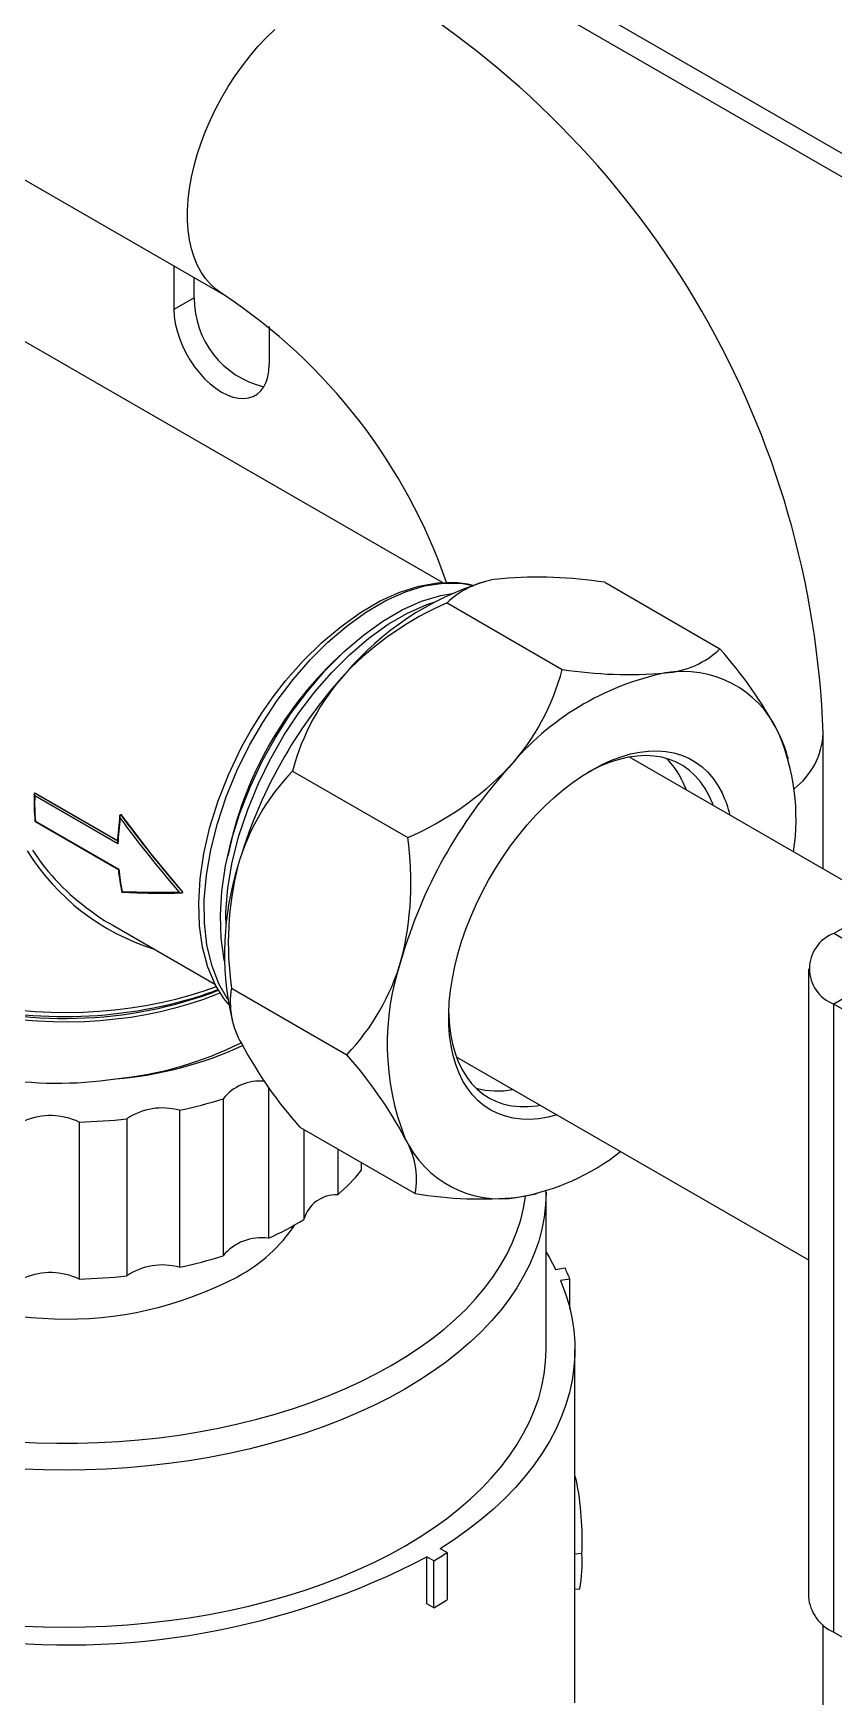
# Model space of a CAD drawing. Header units: millimetres. Extents: x 75 to 2075, y 25 to 1460.
# Drawn here: x 1567.2 to 1626.7, y 982.8 to 1106.4 of the extents above; entities that cross this region are included whole.
import ezdxf

# ---------------------------------------------------------------- set-up
doc = ezdxf.new("R2010")
doc.units = ezdxf.units.MM
doc.header["$LTSCALE"] = 5

msp = doc.modelspace()

# ---------------------------------------------------------------- linework, layer by layer
at = {"color": 7, "linetype": 'Continuous', "lineweight": 25}
for p, q in [((1662.026, 1077.408), (1546.221, 1144.261)), ((1546.718, 1142.224), (1662.026, 1075.658)), ((1521.776, 1121.372), (1581.352, 1086.979)), ((1597.624, 1065.574), (1555.444, 1089.924)), ((1577.678, 1089.1), (1577.678, 1085.857)), ((1579.194, 1086.732), (1579.194, 1088.225)), ((1579.194, 1086.732), (1577.678, 1085.857)), ((1584.749, 1084.605), (1584.749, 1081.775)), ((1600.716, 1065.613), (1600.573, 1065.576)), ((1609.669, 1065.6), (1618.224, 1060.661)), ((1597.961, 1064.067), (1606.516, 1059.128)), ((1625.891, 1044.307), (1625.891, 1054.373)), ((1630.434, 1041.684), (1611.5, 1052.615)), ((1623.304, 1052.454), (1623.224, 1052.741)), ((1649.399, 1052.633), (1626.671, 1039.512)), ((1586.482, 1051.575), (1595.037, 1046.636)), ((1573.525, 1046.169), (1567.348, 1049.735)), ((1567.352, 1049.943), (1567.362, 1049.948)), ((1567.352, 1049.943), (1567.352, 1049.943)), ((1567.352, 1049.943), (1573.497, 1046.396)), ((1567.362, 1049.948), (1573.497, 1046.406)), ((1573.715, 1048.342), (1573.725, 1048.346)), ((1567.36, 1047.847), (1573.556, 1044.27)), ((1567.391, 1047.863), (1573.587, 1044.286)), ((1578.34, 1042.541), (1578.349, 1042.547)), ((1573.142, 1040.119), (1580.754, 1035.724)), ((1628.691, 1038.345), (1626.671, 1039.512)), ((1624.788, 1036.888), (1624.788, 990.228)), ((1581.956, 1035.442), (1590.511, 1030.503)), ((1628.691, 1035.43), (1626.671, 1034.263)), ((1581.956, 1033.326), (1582.036, 1033.034)), ((1626.671, 987.604), (1626.671, 1034.263)), ((1631.216, 1031.639), (1626.671, 1034.263)), ((1598.644, 1030.345), (1624.788, 1015.252)), ((1581.332, 1027.232), (1581.332, 1015.567)), ((1584.704, 1028.101), (1584.704, 1016.864)), ((1574.187, 1025.739), (1574.187, 1014.074)), ((1578.088, 1026.371), (1578.088, 1014.707)), ((1570.641, 1025.5), (1570.641, 1013.835)), ((1587.035, 1025.118), (1595.59, 1020.18)), ((1587.328, 1024.949), (1587.328, 1018.261)), ((1589.84, 1023.499), (1589.84, 1020.096)), ((1591.588, 1022.49), (1591.588, 1021.893)), ((1604.543, 1020.167), (1604.686, 1020.204)), ((1605.304, 1020.298), (1605.304, 1020.405)), ((1605.311, 1020.295), (1605.311, 1020.259)), ((1605.311, 1008.595), (1605.311, 1020.259)), ((1606.719, 1014.641), (1606.032, 1014.529)), ((1607.088, 1013.828), (1606.394, 1013.731)), ((1607.088, 1011.628), (1607.088, 1013.828)), ((1607.454, 982.349), (1607.454, 1008.595)), ((1607.554, 998.938), (1607.454, 998.928)), ((1597.98, 993.517), (1597.455, 993.796)), ((1596.975, 992.909), (1596.468, 993.2)), ((1596.468, 989.7), (1596.468, 993.2)), ((1596.975, 989.41), (1596.975, 992.909)), ((1597.98, 993.517), (1597.98, 990.017)), ((1607.972, 993.437), (1607.454, 993.406)), ((1596.975, 989.41), (1596.468, 989.7)), ((1625.891, 823.388), (1625.891, 988.149)), ((1626.671, 987.604), (1631.216, 984.98))]:
    msp.add_line(p, q, dxfattribs=at)
at = {"color": 7, "linetype": 'Continuous', "lineweight": 25, "flags": 128}
for points in [[(1581.352, 1086.979), (1581.235, 1087.049), (1580.792, 1087.365), (1580.386, 1087.737), (1580.02, 1088.165), (1579.694, 1088.646), (1579.413, 1089.178), (1579.175, 1089.757), (1578.984, 1090.381), (1578.84, 1091.046), (1578.743, 1091.749), (1578.695, 1092.486), (1578.695, 1093.253), (1578.743, 1094.046), (1578.84, 1094.86), (1578.984, 1095.692), (1579.175, 1096.537), (1579.413, 1097.39), (1579.694, 1098.247), (1580.02, 1099.103), (1580.386, 1099.955), (1580.792, 1100.796), (1581.235, 1101.623), (1581.713, 1102.431), (1582.223, 1103.216), (1582.764, 1103.974), (1583.33, 1104.701), (1583.921, 1105.392), (1584.532, 1106.045), (1585.161, 1106.656)], [(1577.678, 1085.857), (1577.704, 1085.35), (1577.781, 1084.821), (1577.908, 1084.277), (1578.083, 1083.726), (1578.304, 1083.177), (1578.567, 1082.637), (1578.869, 1082.114), (1579.205, 1081.616), (1579.571, 1081.15), (1579.96, 1080.723), (1580.368, 1080.341), (1580.788, 1080.009), (1581.214, 1079.734), (1581.64, 1079.517), (1582.06, 1079.364), (1582.468, 1079.275), (1582.857, 1079.253), (1583.222, 1079.297), (1583.558, 1079.407), (1583.86, 1079.581), (1584.124, 1079.817), (1584.344, 1080.112), (1584.52, 1080.46), (1584.647, 1080.857), (1584.724, 1081.298), (1584.749, 1081.775)], [(1581.676, 1034.608), (1581.01, 1035.778), (1580.485, 1037.156), (1580.131, 1038.674), (1579.949, 1040.3), (1579.936, 1042.01), (1580.088, 1043.83), (1580.412, 1045.735), (1580.903, 1047.689), (1581.555, 1049.652), (1582.352, 1051.585), (1583.273, 1053.452), (1583.296, 1053.496), (1584.269, 1055.181), (1585.353, 1056.818), (1586.535, 1058.376), (1587.796, 1059.828), (1589.113, 1061.145), (1590.547, 1062.371), (1591.988, 1063.403), (1593.421, 1064.237), (1594.863, 1064.883), (1596.29, 1065.324), (1597.672, 1065.544), (1598.981, 1065.539), (1599.919, 1065.362)], [(1582.81, 1053.567), (1583.374, 1054.551), (1584.187, 1055.84), (1585.057, 1057.083), (1585.976, 1058.267), (1587.287, 1059.762), (1588.666, 1061.124), (1590.086, 1062.327), (1591.534, 1063.358), (1592.998, 1064.21), (1594.447, 1064.866), (1595.87, 1065.318), (1597.253, 1065.564), (1598.569, 1065.599), (1599.486, 1065.489), (1599.945, 1065.371)], [(1581.441, 1037.453), (1581.411, 1037.563), (1581.184, 1039.163), (1581.126, 1040.849), (1581.234, 1042.64), (1581.511, 1044.526), (1581.959, 1046.47), (1582.569, 1048.435), (1583.329, 1050.38), (1584.219, 1052.268), (1585.221, 1054.074), (1586.347, 1055.825), (1587.587, 1057.495), (1588.919, 1059.047), (1590.316, 1060.45), (1591.749, 1061.677), (1593.191, 1062.709), (1594.624, 1063.543), (1596.066, 1064.189), (1597.493, 1064.63), (1598.333, 1064.763)], [(1581.549, 1039.887), (1581.539, 1041.084), (1581.692, 1042.904), (1582.015, 1044.809), (1582.507, 1046.763), (1583.159, 1048.726), (1583.955, 1050.66), (1584.876, 1052.526), (1584.9, 1052.57), (1585.873, 1054.255), (1586.957, 1055.892), (1588.139, 1057.451), (1589.399, 1058.902), (1590.716, 1060.219), (1592.15, 1061.446), (1593.592, 1062.478), (1595.024, 1063.311), (1596.467, 1063.958), (1596.999, 1064.122)], [(1581.753, 1034.235), (1581.384, 1034.677), (1580.777, 1035.67), (1580.208, 1037.004), (1579.808, 1038.488), (1579.58, 1040.089), (1579.522, 1041.774), (1579.63, 1043.566), (1579.908, 1045.452), (1580.355, 1047.396), (1580.966, 1049.361), (1581.725, 1051.306), (1582.615, 1053.194), (1582.81, 1053.567)], [(1606.126, 1026.026), (1605.458, 1025.859), (1604.783, 1025.749), (1604.127, 1025.7), (1603.491, 1025.714), (1602.878, 1025.79), (1602.293, 1025.929), (1601.736, 1026.128), (1601.211, 1026.389), (1600.721, 1026.708), (1600.266, 1027.086), (1599.851, 1027.519), (1599.475, 1028.007), (1599.142, 1028.547), (1598.852, 1029.136), (1598.607, 1029.772), (1598.408, 1030.452), (1598.256, 1031.173), (1598.151, 1031.931), (1598.095, 1032.723), (1598.087, 1033.546), (1598.127, 1034.395), (1598.216, 1035.267), (1598.352, 1036.158), (1598.536, 1037.064), (1598.765, 1037.98), (1599.041, 1038.903), (1599.36, 1039.828), (1599.721, 1040.751), (1600.124, 1041.668), (1600.566, 1042.574), (1601.045, 1043.466), (1601.558, 1044.339), (1602.105, 1045.19), (1602.681, 1046.014), (1603.285, 1046.808), (1603.913, 1047.568), (1604.563, 1048.291), (1605.232, 1048.973), (1605.917, 1049.612), (1606.615, 1050.204), (1607.322, 1050.746), (1608.035, 1051.237), (1608.751, 1051.674), (1609.467, 1052.054), (1610.179, 1052.377), (1610.885, 1052.641), (1611.58, 1052.844), (1612.263, 1052.986), (1612.929, 1053.065), (1613.575, 1053.083), (1614.2, 1053.038), (1614.799, 1052.93), (1615.371, 1052.761), (1615.912, 1052.531), (1616.42, 1052.241), (1616.892, 1051.892), (1617.328, 1051.486), (1617.724, 1051.025), (1618.078, 1050.511), (1618.39, 1049.946), (1618.39, 1049.946)], [(1617.423, 1049.735), (1617.119, 1050.284), (1616.773, 1050.783), (1616.385, 1051.229), (1615.959, 1051.62), (1615.495, 1051.954), (1614.997, 1052.229), (1614.466, 1052.445), (1613.905, 1052.599), (1613.317, 1052.693), (1612.704, 1052.724), (1612.07, 1052.693), (1611.418, 1052.6), (1610.75, 1052.445), (1610.069, 1052.23), (1609.38, 1051.955), (1608.685, 1051.622), (1608.433, 1051.487)], [(1615.403, 1050.902), (1615.663, 1050.304), (1615.707, 1050.186)], [(1567.348, 1049.735), (1567.347, 1049.737), (1567.324, 1049.792), (1567.313, 1049.855), (1567.319, 1049.899), (1567.331, 1049.925), (1567.352, 1049.943)], [(1617.727, 1049.02), (1617.683, 1049.138), (1617.423, 1049.735)], [(1573.69, 1048.069), (1573.689, 1048.072), (1573.669, 1048.195), (1573.673, 1048.273), (1573.686, 1048.312), (1573.7, 1048.332), (1573.715, 1048.342)], [(1573.725, 1048.346), (1575.972, 1045.414), (1578.349, 1042.547)], [(1573.823, 1042.589), (1573.817, 1042.597), (1573.833, 1042.636), (1573.834, 1042.637)], [(1566.203, 1033.807), (1567.378, 1033.714), (1568.56, 1033.659), (1569.745, 1033.645), (1570.93, 1033.669), (1572.111, 1033.733), (1573.283, 1033.836), (1574.443, 1033.978), (1575.586, 1034.159), (1576.71, 1034.377), (1577.811, 1034.632), (1578.883, 1034.923), (1579.926, 1035.25), (1580.843, 1035.576)], [(1581.132, 1035.093), (1580.77, 1034.944), (1579.798, 1034.578), (1578.791, 1034.246), (1577.751, 1033.949), (1576.683, 1033.688), (1575.59, 1033.465), (1574.476, 1033.279), (1573.344, 1033.131), (1572.2, 1033.022), (1571.046, 1032.953), (1569.887, 1032.923), (1568.727, 1032.933), (1567.571, 1032.983), (1566.421, 1033.072)], [(1580.447, 1035.085), (1580.916, 1035.268), (1581.006, 1035.304)], [(1598.087, 1033.565), (1598.091, 1033.426), (1598.141, 1032.651), (1598.238, 1031.91), (1598.383, 1031.206), (1598.575, 1030.543), (1598.812, 1029.923), (1599.095, 1029.349), (1599.42, 1028.825), (1599.787, 1028.352), (1600.195, 1027.934), (1600.64, 1027.571), (1601.121, 1027.266), (1601.636, 1027.021), (1602.182, 1026.835), (1602.757, 1026.711), (1603.358, 1026.649), (1603.982, 1026.649), (1604.625, 1026.711), (1604.871, 1026.75)], [(1593.818, 1007.417), (1594.875, 1008.054), (1595.881, 1008.717), (1596.836, 1009.406), (1597.736, 1010.118), (1598.581, 1010.853), (1599.368, 1011.609), (1600.096, 1012.384), (1600.764, 1013.177), (1601.369, 1013.987), (1601.912, 1014.811), (1602.39, 1015.649), (1602.803, 1016.498), (1603.15, 1017.357), (1603.431, 1018.224), (1603.645, 1019.097), (1603.791, 1019.975), (1603.796, 1020.017)], [(1605.311, 1020.259), (1605.311, 1020.24), (1605.276, 1019.34), (1605.172, 1018.443), (1605.001, 1017.549), (1604.763, 1016.66), (1604.457, 1015.778), (1604.086, 1014.904), (1603.648, 1014.041), (1603.146, 1013.189), (1602.58, 1012.351), (1601.951, 1011.528), (1601.26, 1010.722), (1600.509, 1009.934), (1599.7, 1009.165), (1598.833, 1008.418), (1597.91, 1007.693), (1596.934, 1006.992), (1595.905, 1006.316), (1594.827, 1005.667)], [(1603.228, 1019.917), (1604.317, 1020.111), (1604.541, 1020.177)], [(1605.311, 1015.843), (1605.539, 1015.458), (1606.032, 1014.529)], [(1606.394, 1013.731), (1606.74, 1012.821), (1607.018, 1011.903), (1607.228, 1010.978), (1607.37, 1010.05), (1607.443, 1009.119), (1607.448, 1008.186), (1607.383, 1007.255), (1607.25, 1006.326), (1607.048, 1005.401), (1606.778, 1004.482), (1606.44, 1003.57), (1606.036, 1002.668), (1605.565, 1001.776), (1605.028, 1000.897), (1604.427, 1000.032), (1603.763, 999.182), (1603.037, 998.35), (1602.25, 997.536), (1601.403, 996.742), (1600.498, 995.97), (1599.538, 995.22), (1598.522, 994.495), (1597.455, 993.796)], [(1594.827, 994.002), (1595.905, 994.651), (1596.934, 995.327), (1597.91, 996.028), (1598.833, 996.753), (1599.7, 997.5), (1600.509, 998.269), (1601.26, 999.057), (1601.951, 999.863), (1602.58, 1000.686), (1603.146, 1001.524), (1603.648, 1002.376), (1604.086, 1003.239), (1604.457, 1004.113), (1604.763, 1004.995), (1605.001, 1005.884), (1605.172, 1006.778), (1605.276, 1007.675), (1605.311, 1008.575), (1605.311, 1008.595)], [(1565.943, 1001.746), (1567.465, 1001.671), (1568.991, 1001.636), (1570.519, 1001.64), (1572.045, 1001.684), (1573.566, 1001.766), (1575.079, 1001.888), (1576.581, 1002.048), (1578.07, 1002.247), (1579.541, 1002.484), (1580.993, 1002.758), (1582.422, 1003.07), (1583.826, 1003.418), (1585.201, 1003.802), (1586.546, 1004.221), (1587.857, 1004.674), (1589.131, 1005.16), (1590.367, 1005.678), (1591.562, 1006.228), (1592.712, 1006.808), (1593.818, 1007.417)], [(1594.827, 1005.667), (1593.7, 1005.045), (1592.528, 1004.453), (1591.311, 1003.89), (1590.054, 1003.359), (1588.758, 1002.86), (1587.425, 1002.394), (1586.058, 1001.962), (1584.66, 1001.565), (1583.233, 1001.204), (1581.78, 1000.879), (1580.304, 1000.59), (1578.808, 1000.339), (1577.294, 1000.126), (1575.765, 999.952), (1574.225, 999.816), (1572.676, 999.719), (1571.121, 999.661), (1569.563, 999.642), (1568.005, 999.662), (1566.45, 999.722)], [(1607.554, 998.938), (1607.501, 999.095), (1607.454, 999.211)], [(1566.45, 988.057), (1568.005, 987.998), (1569.563, 987.977), (1571.121, 987.996), (1572.676, 988.054), (1574.225, 988.151), (1575.765, 988.287), (1577.294, 988.462), (1578.808, 988.675), (1580.304, 988.925), (1581.78, 989.214), (1583.233, 989.539), (1584.66, 989.9), (1586.058, 990.298), (1587.425, 990.729), (1588.758, 991.195), (1590.054, 991.694), (1591.311, 992.226), (1592.528, 992.788), (1593.7, 993.38), (1594.827, 994.002)], [(1607.454, 990.784), (1607.457, 990.784), (1607.812, 990.812)]]:
    msp.add_lwpolyline(points, dxfattribs=at)
at = {"color": 7, "linetype": 'Continuous', "lineweight": 25}
for centre, radius, start, end in [((1558.322, 1051.946), 67.612, 2.05723, 57.94332), ((1585.902, 1086.655), 6.709, 179.34341, 256.65408), ((1558.081, 1051.852), 42.136, 19.01625, 56.4769), ((1607.145, 1044.671), 21.914, 107.45219, 139.67956), ((1602.468, 1059.364), 6.514, 93.83946, 133.77995), ((1604.769, 1034.327), 31.654, 81.09519, 94.96169), ((1607.294, 1042.574), 23.432, 113.47215, 136.00204), ((1608.856, 1039.854), 27.709, 132.14274, 168.7499), ((1613.717, 1065.364), 6.514, 273.83946, 313.77995), ((1593.199, 1038.583), 33.373, 28.42834, 41.42037), ((1589.757, 1063.527), 17.327, 317.63833, 345.29149), ((1611.416, 1090.401), 31.654, 261.09519, 274.96169), ((1617.012, 1034.599), 35.977, 137.61684, 163.96297), ((1603.42, 1047.078), 17.526, 137.7984, 165.13142), ((1618.325, 1038.878), 20.418, 101.79011, 140.54621), ((1615.488, 1051.2), 7.78, 24.85133, 99.87444), ((1607.505, 1048.015), 16.369, 351.43341, 23.22375), ((1613.898, 1050.092), 9.694, 15.85585, 26.84506), ((1620.323, 1054.668), 5.576, 307.5998, 356.96813), ((1629.134, 1027.601), 35.977, 137.61684, 163.96297), ((1585.691, 1068.147), 23.453, 293.48261, 315.99159), ((1610.287, 1048.451), 5.673, 25.5975, 45.74202), ((1598.688, 1039.874), 16.909, 136.21278, 163.98967), ((1582.598, 1049.212), 15.298, 177.55249, 185.11732), ((1582.989, 1049.16), 15.652, 177.89433, 184.75373), ((1610.976, 1046.356), 8.238, 13.61641, 25.8369), ((1591.65, 1045.616), 18.172, 171.62575, 177.83889), ((1592.419, 1045.484), 18.907, 172.14156, 177.92359), ((1650.83, 1105.118), 95.944, 216.48456, 220.66435), ((1651.298, 1105.452), 96.336, 216.35715, 220.77043), ((1567.293, 1048.023), 0.188, 291.26701, 301.68301), ((1581.328, 1054.685), 17.121, 211.88703, 252.61407), ((1581.404, 1055.046), 17.03, 213.31766, 234.49943), ((1573.722, 1046.29), 0.231, 177.18994, 211.33778), ((1571.98, 1043.29), 23.298, 345.71126, 8.25675), ((1573.489, 1044.444), 0.186, 290.80097, 301.69297), ((1585.406, 1045.271), 11.892, 184.82524, 193.0067), ((1586.194, 1045.332), 12.651, 184.74304, 192.30102), ((1603.045, 1038.04), 21.61, 162.50094, 192.60074), ((1605.013, 1038.788), 23.298, 165.71126, 188.25675), ((1576.674, 1090.421), 47.917, 266.58956, 271.93438), ((1576.417, 1094.602), 52.029, 267.15468, 271.80225), ((1578.256, 1042.871), 0.34, 233.24876, 284.14918), ((1577.773, 1049.073), 10.072, 231.58284, 242.65228), ((1627.684, 1036.888), 2.813, 111.11728, 248.88272), ((1578.305, 1042.204), 16.909, 316.21278, 343.98967), ((1612.766, 1031.304), 19.247, 161.09541, 201.30247), ((1569.589, 1065.333), 32.138, 250.87547, 289.74673), ((1569.597, 1066.996), 33.655, 253.58762, 286.39798), ((1571.382, 1060.091), 26.527, 286.90989, 291.19449), ((1587.848, 1034.385), 5.986, 169.82734, 210.91099), ((1569.013, 1057.776), 29.389, 242.86519, 278.49351), ((1570.729, 1055.363), 26.783, 275.62217, 296.49072), ((1571.163, 1056.192), 27.57, 274.55598, 294.9123), ((1610.223, 1045.914), 31.147, 207.96179, 221.88691), ((1565.442, 1008.394), 33.426, 28.43866, 41.41004), ((1584.073, 1025.039), 3.51, 84.79132, 141.33971), ((1570.768, 1060.512), 34.916, 282.10218, 287.61148), ((1601.696, 1033.873), 6.067, 254.79476, 280.97181), ((1568.511, 1020.991), 4.987, 64.70451, 112.61535), ((1569.62, 1066.944), 41.457, 271.41114, 276.32423), ((1576.82, 1021.843), 4.703, 74.35957, 124.04948), ((1601.894, 1027.581), 7.78, 204.85133, 279.87444), ((1589.75, 1021.246), 5.937, 349.64904, 31.08928), ((1600.376, 1036.544), 16.87, 279.73436, 308.31513), ((1580.309, 1031.118), 14.572, 310.85212, 320.72176), ((1589.738, 1017.599), 2.499, 87.65144, 164.64005), ((1600.439, 1049.97), 30.182, 260.75526, 275.30162), ((1576.85, 1024.41), 11.792, 298.15119, 326.28467), ((1574.627, 1038.958), 24.283, 294.51764, 301.53724), ((1584.172, 1013.214), 3.688, 81.71937, 140.3646), ((1569.687, 1038.133), 27.272, 238.43754, 297.81726), ((1576.82, 1010.178), 4.703, 74.35957, 124.04948), ((1570.768, 1048.847), 34.916, 282.10218, 287.61148), ((1592.876, 1007.871), 15.41, 22.7424, 26.06132), ((1568.511, 1009.326), 4.987, 64.70451, 112.61535), ((1569.62, 1055.279), 41.457, 271.41114, 276.32423), ((1584.89, 994.452), 23.105, 357.48194, 11.19747), ((1569.826, 1044.167), 57.51, 262.55669, 297.59722), ((1579.313, 1023.283), 35.136, 300.17715, 302.09296), ((1597.671, 992.755), 10.323, 349.19648, 3.78348), ((1579.313, 1019.784), 35.136, 300.17715, 302.09296), ((1627.972, 990.525), 3.198, 185.32934, 245.9908)]:
    msp.add_arc(centre, radius, start, end, dxfattribs=at)

doc.saveas('drawing.dxf')
